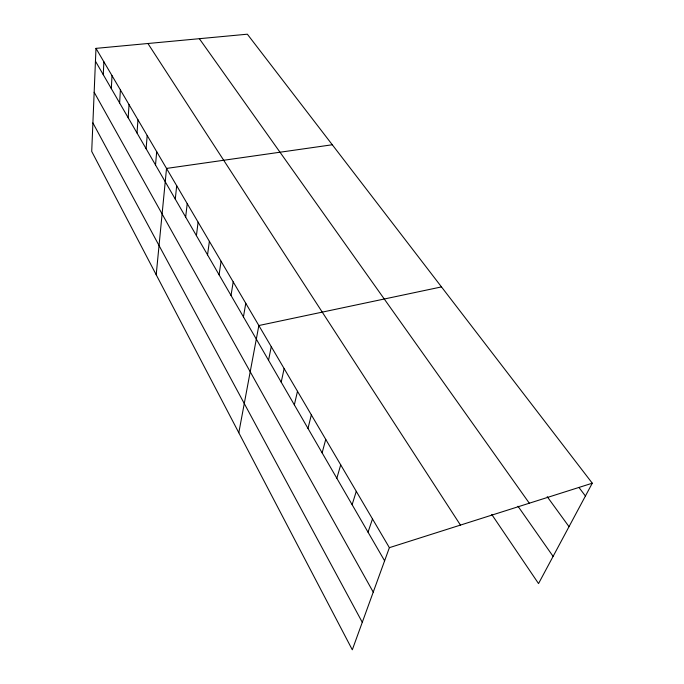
<?xml version="1.0" encoding="UTF-8"?>
<svg xmlns="http://www.w3.org/2000/svg" width="684" height="684" viewBox="0 0 684 684"><rect width="100%" height="100%" fill="white"/><g stroke="black" fill="none" stroke-linecap="round" stroke-linejoin="round"><path stroke-width="1.03" d="M95.982 48.367L91.716 151.429L352.303 649.8L389.376 547.67L95.982 48.367L247.352 34.2L592.284 483.203L538.539 583.58L491.753 514.471M103.267 74.701L103.874 61.799M111.321 88.621L112.014 75.65M119.623 102.959L120.393 89.92M128.173 117.742L129.045 104.635M137.005 132.995L137.971 119.828M146.111 148.736L147.18 135.5M155.516 164.981L156.696 151.694M156.2 274.763L166.528 168.426L332.287 144.76M175.275 199.13L176.694 185.732M185.663 217.076L187.219 203.635M196.411 235.647L198.103 222.163M207.543 254.876L209.381 241.358M219.077 274.806L221.077 261.254M231.03 295.454L233.201 281.885M243.436 316.889L245.778 303.294M238.81 432.75L258.851 325.533L441.496 286.912M268.538 360.263L271.266 346.668M281.209 382.159L284.134 368.573M294.342 404.86L297.489 391.299M307.98 428.415L311.348 414.88M322.13 452.868L325.746 439.384M336.836 478.278L340.709 464.855M352.123 504.698L356.279 491.351M368.035 532.186L372.489 518.934M389.376 547.67L592.284 483.203M579.117 487.675L585.427 496.02M547.217 496.678L569.02 526.663M199.352 38.689L529.313 503.21M517.985 506.245L553.099 556.383M147.924 43.502L460.452 525.09M95.452 61.192L384.605 560.812M94.161 92.255L373.242 592.122M92.896 122.906L362.281 622.312"/></g></svg>
